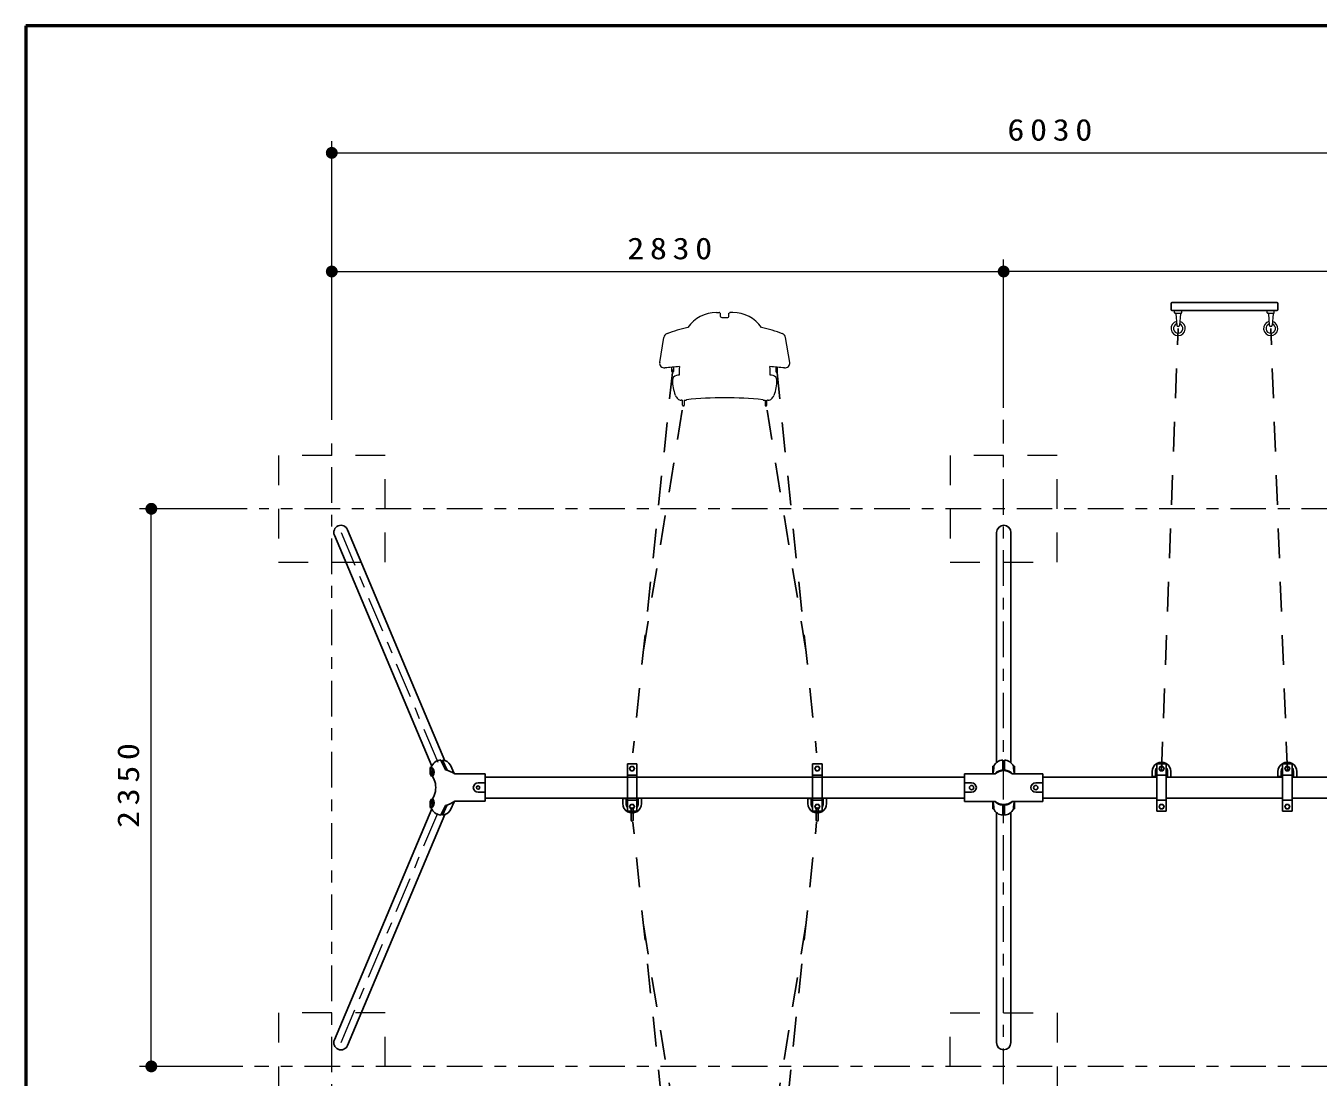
# Model space of a CAD drawing. Units: millimetres on the paper, scale 1:50. Extents: x -385 to 0, y -5 to 267.
# Drawn here: x -385 to -276.1, y 178.4 to 267 of the extents above; entities that cross this region are included whole.
import ezdxf

# ---------------------------------------------------------------- set-up
doc = ezdxf.new("R2010")
doc.units = ezdxf.units.MM
doc.linetypes.add('USER1', pattern=[4.5, 2.5, -2])
doc.linetypes.add('USER2', pattern=[6, 3, -1, 1, -1])
doc.layers.add('LY_1', color=7, linetype='Continuous', lineweight=13)
doc.layers.add('LY_2', color=7, linetype='Continuous', lineweight=13)
doc.styles.add('ＭＳ ゴシック', font='')
doc.styles.get('ＭＳ ゴシック').set_extended_font_data('MS Gothic')

# ---------------------------------------------------------------- blocks, each defined once
blk = doc.blocks.new('filled_dot')
at = {"color": 0, "linetype": 'Continuous', "lineweight": -2, "const_width": 1.25}
blk.add_lwpolyline([(-0.625, 0, 1), (0.625, 0, 1)], format="xyb", close=True, dxfattribs=at)

msp = doc.modelspace()

# ---------------------------------------------------------------- linework, layer by layer
at = {"layer": 'LY_1'}
for p, q in [((-359.23, 247.292), (-359.23, 257.292)), ((-359.23, 256.292), (-238.63, 256.292)), ((-359.23, 233.792), (-359.23, 247.292)), ((-302.63, 234.792), (-302.63, 247.292)), ((-359.23, 246.292), (-302.63, 246.292)), ((-238.63, 246.292), (-302.63, 246.292)), ((-326.822, 242.842), (-326.599, 242.842)), ((-326.539, 242.788), (-326.484, 242.788)), ((-326.484, 242.507), (-326.484, 242.788)), ((-325.776, 242.788), (-325.722, 242.788)), ((-325.776, 242.507), (-325.776, 242.788)), ((-325.438, 242.842), (-325.662, 242.842)), ((-288.231, 242.816), (-288.231, 242.968)), ((-288.207, 242.792), (-287.655, 242.792)), ((-287.631, 242.816), (-287.631, 242.968)), ((-280.431, 242.816), (-280.431, 242.968)), ((-280.407, 242.792), (-279.855, 242.792)), ((-279.831, 242.816), (-279.831, 242.968)), ((-326.384, 242.407), (-325.876, 242.407)), ((-288.125, 242.719), (-288.051, 241.763)), ((-287.737, 242.719), (-287.811, 241.763)), ((-280.325, 242.719), (-280.251, 241.763)), ((-279.937, 242.719), (-280.011, 241.763)), ((-331.605, 238.627), (-331.261, 240.735)), ((-320.655, 238.627), (-320.999, 240.735)), ((-330.58, 237.864), (-330.58, 238.221)), ((-330.44, 238.234), (-330.44, 237.864)), ((-321.82, 238.234), (-321.82, 237.864)), ((-321.68, 237.864), (-321.68, 238.221)), ((-329.67, 235.032), (-329.67, 235.445)), ((-329.53, 235.445), (-329.53, 235.032)), ((-329.36, 235.488), (-329.36, 235.464)), ((-322.9, 235.488), (-322.9, 235.464)), ((-322.73, 235.445), (-322.73, 235.032)), ((-322.59, 235.032), (-322.59, 235.445)), ((-366.356, 226.292), (-375.43, 226.292)), ((-374.43, 179.292), (-374.43, 226.292)), ((-366.73, 179.292), (-375.43, 179.292))]:
    msp.add_line(p, q, dxfattribs=at)
at = {"layer": 'LY_1', "lineweight": 25}
for p, q in [((-288.529, 243.092), (-288.529, 243.592)), ((-288.429, 243.692), (-279.631, 243.692)), ((-288.429, 242.992), (-279.731, 242.992)), ((-279.629, 242.992), (-279.731, 242.992)), ((-279.531, 243.092), (-279.531, 243.592)), ((-357.894, 224.527), (-349.696, 205.058)), ((-303.235, 204.897), (-303.235, 224.292)), ((-302.025, 204.897), (-302.025, 224.292)), ((-359.009, 224.058), (-350.811, 204.588)), ((-349.658, 204.295), (-350.029, 205.116)), ((-349.92, 204.875), (-349.92, 205.116)), ((-349.513, 204.256), (-349.901, 205.115)), ((-348.92, 203.983), (-349.235, 204.682)), ((-334.33, 200.792), (-334.33, 204.792)), ((-334.33, 204.792), (-333.53, 204.792)), ((-333.53, 200.792), (-333.53, 204.792)), ((-318.73, 200.792), (-318.73, 204.792)), ((-318.73, 204.792), (-317.93, 204.792)), ((-317.93, 200.792), (-317.93, 204.792)), ((-302.695, 204.311), (-302.695, 205.116)), ((-302.565, 204.311), (-302.565, 205.116)), ((-289.73, 204.792), (-289.73, 200.792)), ((-289.73, 204.792), (-288.93, 204.792)), ((-288.93, 204.792), (-288.93, 200.792)), ((-279.13, 204.792), (-279.13, 200.792)), ((-279.13, 204.792), (-278.33, 204.792)), ((-278.33, 204.792), (-278.33, 200.792)), ((-350.952, 204.476), (-350.855, 204.499)), ((-350.952, 204.476), (-350.817, 204.389)), ((-350.952, 204.476), (-350.952, 203.96)), ((-350.952, 203.96), (-350.817, 203.761)), ((-350.855, 204.499), (-350.712, 204.407)), ((-350.817, 203.761), (-350.725, 203.761)), ((-350.609, 203.451), (-350.75, 203.761)), ((-346.309, 203.95), (-348.869, 203.95)), ((-346.309, 201.635), (-346.309, 203.95)), ((-305.93, 203.683), (-346.309, 203.683)), ((-333.53, 203.842), (-334.33, 203.842)), ((-317.93, 203.842), (-318.73, 203.842)), ((-305.93, 203.957), (-303.335, 203.957)), ((-305.93, 201.627), (-305.93, 203.957)), ((-303.551, 204.584), (-303.551, 203.957)), ((-303.551, 204.584), (-303.458, 204.584)), ((-303.457, 204.428), (-303.51, 204.035)), ((-303.51, 204.035), (-303.51, 203.957)), ((-303.457, 204.586), (-303.457, 204.428)), ((-302.695, 204.311), (-302.695, 204.219)), ((-302.565, 204.311), (-302.565, 204.219)), ((-299.33, 203.957), (-301.926, 203.957)), ((-301.803, 204.586), (-301.803, 204.428)), ((-301.803, 204.428), (-301.75, 204.035)), ((-301.71, 204.584), (-301.802, 204.584)), ((-301.75, 204.035), (-301.75, 203.957)), ((-301.71, 204.584), (-301.71, 203.957)), ((-299.33, 201.627), (-299.33, 203.957)), ((-299.33, 203.683), (-289.73, 203.683)), ((-290.12, 203.802), (-290.12, 204.142)), ((-290.12, 203.683), (-290.12, 203.802)), ((-289.92, 203.722), (-290.04, 203.722)), ((-289.84, 203.802), (-289.84, 204.142)), ((-289.84, 203.802), (-289.84, 203.722)), ((-289.84, 203.683), (-289.84, 203.722)), ((-288.93, 203.842), (-289.73, 203.842)), ((-288.93, 203.683), (-279.13, 203.683)), ((-288.82, 203.683), (-288.82, 204.142)), ((-288.54, 203.683), (-288.54, 204.142)), ((-279.52, 203.802), (-279.52, 204.142)), ((-279.52, 203.683), (-279.52, 203.802)), ((-279.32, 203.722), (-279.44, 203.722)), ((-279.24, 203.802), (-279.24, 204.142)), ((-279.24, 203.802), (-279.24, 203.722)), ((-279.24, 203.683), (-279.24, 203.722)), ((-278.33, 203.842), (-279.13, 203.842)), ((-278.33, 203.683), (-267.13, 203.683)), ((-278.22, 203.683), (-278.22, 204.142)), ((-277.94, 203.683), (-277.94, 204.142)), ((-346.904, 203.192), (-346.309, 203.192)), ((-305.93, 203.192), (-305.33, 203.192)), ((-299.33, 203.192), (-299.93, 203.192)), ((-350.952, 201.624), (-350.817, 201.823)), ((-350.952, 201.109), (-350.952, 201.624)), ((-350.817, 201.823), (-350.725, 201.823)), ((-350.609, 202.134), (-350.75, 201.823)), ((-348.92, 201.602), (-349.235, 200.903)), ((-346.309, 201.635), (-348.869, 201.635)), ((-346.904, 202.392), (-346.309, 202.392)), ((-305.93, 201.901), (-346.309, 201.901)), ((-334.72, 201.901), (-334.72, 201.782)), ((-334.72, 201.782), (-334.72, 201.442)), ((-334.52, 201.862), (-334.64, 201.862)), ((-334.44, 201.901), (-334.44, 201.862)), ((-334.44, 201.782), (-334.44, 201.862)), ((-334.44, 201.782), (-334.44, 201.442)), ((-333.53, 201.742), (-334.33, 201.742)), ((-333.42, 201.901), (-333.42, 201.442)), ((-333.14, 201.901), (-333.14, 201.442)), ((-319.12, 201.901), (-319.12, 201.782)), ((-319.12, 201.782), (-319.12, 201.442)), ((-318.92, 201.862), (-319.04, 201.862)), ((-318.84, 201.901), (-318.84, 201.862)), ((-318.84, 201.782), (-318.84, 201.862)), ((-318.84, 201.782), (-318.84, 201.442)), ((-317.93, 201.742), (-318.73, 201.742)), ((-317.82, 201.901), (-317.82, 201.442)), ((-317.54, 201.901), (-317.54, 201.442)), ((-305.93, 202.392), (-305.33, 202.392)), ((-305.93, 201.627), (-303.335, 201.627)), ((-303.551, 201), (-303.551, 201.627)), ((-303.51, 201.55), (-303.51, 201.627)), ((-303.457, 201.157), (-303.51, 201.55)), ((-299.33, 201.627), (-301.926, 201.627)), ((-301.803, 201.157), (-301.75, 201.55)), ((-301.75, 201.55), (-301.75, 201.627)), ((-301.71, 201), (-301.71, 201.627)), ((-299.33, 202.392), (-299.93, 202.392)), ((-299.33, 201.901), (-289.73, 201.901)), ((-288.93, 201.742), (-289.73, 201.742)), ((-288.93, 201.901), (-279.13, 201.901)), ((-278.33, 201.742), (-279.13, 201.742)), ((-278.33, 201.901), (-267.13, 201.901)), ((-359.009, 181.527), (-350.811, 200.997)), ((-357.894, 181.058), (-349.696, 200.527)), ((-350.952, 201.109), (-350.817, 201.196)), ((-350.952, 201.109), (-350.855, 201.086)), ((-350.855, 201.086), (-350.712, 201.178)), ((-349.658, 201.29), (-350.029, 200.468)), ((-349.92, 200.71), (-349.92, 200.469)), ((-349.513, 201.329), (-349.901, 200.47)), ((-334.33, 200.792), (-333.53, 200.792)), ((-334.01, 201.012), (-334.01, 200.052)), ((-333.85, 201.012), (-333.85, 200.052)), ((-318.73, 200.792), (-317.93, 200.792)), ((-318.41, 201.012), (-318.41, 200.052)), ((-318.25, 201.012), (-318.25, 200.052)), ((-303.551, 201), (-303.458, 201)), ((-303.457, 200.999), (-303.457, 201.157)), ((-303.235, 200.688), (-303.235, 181.292)), ((-302.695, 201.274), (-302.695, 201.366)), ((-302.695, 201.274), (-302.695, 200.469)), ((-302.565, 201.274), (-302.565, 201.366)), ((-302.565, 201.274), (-302.565, 200.469)), ((-302.025, 200.688), (-302.025, 181.292)), ((-301.803, 200.999), (-301.803, 201.157)), ((-301.71, 201), (-301.802, 201)), ((-289.73, 200.792), (-288.93, 200.792)), ((-279.13, 200.792), (-278.33, 200.792))]:
    msp.add_line(p, q, dxfattribs=at)
at = {"layer": 'LY_1', "linetype": 'USER1', "lineweight": 25}
for p, q in [((-289.33, 204.142), (-287.929, 241.492)), ((-278.73, 204.142), (-280.131, 241.492)), ((-330.51, 238.034), (-333.872, 205.709)), ((-321.75, 238.034), (-318.389, 205.709)), ((-332.972, 214.362), (-329.6, 235.202)), ((-319.288, 214.362), (-322.66, 235.202)), ((-330.51, 167.551), (-333.872, 199.876)), ((-321.75, 167.551), (-318.389, 199.876)), ((-332.972, 191.223), (-329.6, 170.382)), ((-319.288, 191.223), (-322.66, 170.382))]:
    msp.add_line(p, q, dxfattribs=at)
at = {"layer": 'LY_1', "linetype": 'USER2'}
for p, q in [((-302.63, 171.792), (-302.63, 233.792)), ((-359.23, 172.792), (-359.23, 232.792)), ((-232.53, 226.292), (-365.356, 226.292)), ((-358.451, 224.292), (-350.254, 204.823)), ((-358.451, 181.292), (-350.254, 200.762)), ((-232.53, 179.292), (-365.73, 179.292))]:
    msp.add_line(p, q, dxfattribs=at)
at = {"layer": 'LY_1'}
for points in [[(-329.75, 235.448), (-329.712, 235.446), (-329.67, 235.445)], [(-329.53, 235.445), (-329.495, 235.446), (-329.462, 235.447), (-329.432, 235.449), (-329.407, 235.452), (-329.387, 235.455), (-329.372, 235.458), (-329.363, 235.461), (-329.36, 235.464)], [(-322.9, 235.464), (-322.897, 235.461), (-322.888, 235.458), (-322.873, 235.455), (-322.853, 235.452), (-322.828, 235.449), (-322.798, 235.447), (-322.766, 235.446), (-322.73, 235.445)], [(-322.59, 235.445), (-322.548, 235.446), (-322.51, 235.448)]]:
    msp.add_lwpolyline(points, dxfattribs=at)
at = {"layer": 'LY_1', "linetype": 'USER1'}
for points in [[(-354.73, 230.792), (-363.73, 230.792), (-363.73, 221.792), (-354.73, 221.792)], [(-307.13, 221.792), (-298.13, 221.792), (-298.13, 230.792), (-307.13, 230.792)], [(-354.73, 183.792), (-363.73, 183.792), (-363.73, 174.792), (-354.73, 174.792)], [(-307.13, 183.792), (-298.13, 183.792), (-298.13, 174.792), (-307.13, 174.792)]]:
    msp.add_lwpolyline(points, close=True, dxfattribs=at)
at = {"layer": 'LY_1', "lineweight": 25}
for points in [[(-333.826, 204.212), (-333.722, 204.392), (-333.826, 204.572), (-334.034, 204.572), (-334.138, 204.392), (-334.034, 204.212)], [(-318.226, 204.212), (-318.122, 204.392), (-318.226, 204.572), (-318.434, 204.572), (-318.538, 204.392), (-318.434, 204.212)], [(-289.226, 204.572), (-289.122, 204.392), (-289.226, 204.212), (-289.434, 204.212), (-289.538, 204.392), (-289.434, 204.572)], [(-278.626, 204.572), (-278.522, 204.392), (-278.626, 204.212), (-278.834, 204.212), (-278.938, 204.392), (-278.834, 204.572)], [(-333.826, 201.012), (-333.722, 201.192), (-333.826, 201.372), (-334.034, 201.372), (-334.138, 201.192), (-334.034, 201.012)], [(-318.226, 201.012), (-318.122, 201.192), (-318.226, 201.372), (-318.434, 201.372), (-318.538, 201.192), (-318.434, 201.012)], [(-289.226, 201.372), (-289.122, 201.192), (-289.226, 201.012), (-289.434, 201.012), (-289.538, 201.192), (-289.434, 201.372)], [(-278.626, 201.372), (-278.522, 201.192), (-278.626, 201.012), (-278.834, 201.012), (-278.938, 201.192), (-278.834, 201.372)]]:
    msp.add_lwpolyline(points, close=True, dxfattribs=at)
for centre, radius in [((-346.909, 202.792), 0.14), ((-305.33, 202.792), 0.18), ((-299.93, 202.792), 0.18)]:
    msp.add_circle(centre, radius, dxfattribs=at)
at = {"layer": 'LY_1'}
for centre, radius, start, end in [((-326.822, 239.927), 2.915, 90, 145.70423), ((-326.599, 242.782), 0.06, 0, 90), ((-325.662, 242.782), 0.06, 90, 180), ((-325.438, 239.927), 2.915, 34.29577, 90), ((-288.207, 242.968), 0.024, 90, 180), ((-288.207, 242.816), 0.024, 180, 270), ((-288.205, 242.712), 0.08, 4.46422, 90), ((-287.657, 242.712), 0.08, 90, 175.53578), ((-287.655, 242.968), 0.024, 0, 90), ((-287.655, 242.816), 0.024, 270, 0), ((-280.407, 242.968), 0.024, 90, 180), ((-280.407, 242.816), 0.024, 180, 270), ((-280.405, 242.712), 0.08, 4.46422, 90), ((-279.857, 242.712), 0.08, 90, 175.53578), ((-279.855, 242.968), 0.024, 0, 90), ((-279.855, 242.816), 0.024, 270, 0), ((-326.384, 242.507), 0.1, 180, 270), ((-325.876, 242.507), 0.1, 270, 0), ((-287.929, 241.492), 0.6, 103.88456, 76.11543), ((-287.929, 241.492), 0.4, 108.67646, 71.32354), ((-287.931, 241.772), 0.12, 184.46422, 355.53578), ((-280.131, 241.492), 0.6, 103.88456, 76.11543), ((-280.131, 241.492), 0.4, 108.67646, 71.32354), ((-280.131, 241.772), 0.12, 184.46422, 355.53578), ((-330.866, 240.671), 0.4, 107.00944, 170.74129), ((-326.13, 227.801), 14.113, 102.68868, 110.2053), ((-326.13, 227.801), 14.113, 69.7947, 77.31132), ((-321.394, 240.671), 0.4, 9.25871, 72.99056), ((-331.21, 238.562), 0.4, 170.74129, 275.85981), ((-321.05, 238.562), 0.4, 264.14019, 9.25871), ((-326.13, 189.065), 49.358, 94.43578, 95.85981), ((-330.51, 237.864), 0.07, 180, 0), ((-330.13, 237.128), 0.4, 100.32877, 180), ((-326.13, 215.18), 22.709, 99.73507, 100.32877), ((-318.751, 237.563), 11.219, 176.36288, 180), ((-333.509, 237.563), 11.219, 0, 3.63712), ((-326.13, 189.065), 49.358, 84.14019, 85.56422), ((-326.13, 215.18), 22.709, 79.67123, 80.26493), ((-322.13, 237.128), 0.4, 0, 79.67123), ((-321.75, 237.864), 0.07, 180, 0), ((-327.05, 237.128), 3.48, 180, 201.07159), ((-325.21, 237.128), 3.48, 338.92841, 0), ((-328.828, 236.653), 1.664, 209.39973, 220.93759), ((-329.822, 235.791), 0.348, 220.93759, 276.2015), ((-326.13, 201.814), 33.829, 96.14334, 96.2015), ((-326.13, 201.814), 33.829, 84.52099, 95.47901), ((-326.13, 201.814), 33.829, 83.7985, 83.85666), ((-322.438, 235.791), 0.348, 263.7985, 319.06241), ((-323.432, 236.653), 1.664, 319.06241, 330.60027), ((-329.6, 235.032), 0.07, 180, 0), ((-322.66, 235.032), 0.07, 180, 0)]:
    msp.add_arc(centre, radius, start, end, dxfattribs=at)
at = {"layer": 'LY_1', "lineweight": 25}
for centre, radius, start, end in [((-288.429, 243.592), 0.1, 90, 180), ((-288.429, 243.092), 0.1, 180, 270), ((-279.631, 243.592), 0.1, 0, 90), ((-279.631, 243.092), 0.1, 270, 0), ((-358.451, 224.292), 0.605, 22.83318, 202.83318), ((-302.617, 224.292), 0.605, 0, 180), ((-349.981, 204.191), 0.927, 92.97018, 160.57756), ((-349.953, 204.307), 0.81, 27.57751, 86.33225), ((-302.657, 204.248), 0.869, 92.53507, 157.21372), ((-302.604, 204.248), 0.869, 22.78628, 87.46493), ((-289.33, 204.142), 0.79, 0, 180.00002), ((-278.73, 204.142), 0.79, 0, 180.00002), ((-350.178, 204.065), 0.715, 174.43377, 180.09964), ((-350.178, 204.062), 0.715, 179.90036, 185.56623), ((-350.668, 204.12), 0.223, 161.27481, 176.39137), ((-350.668, 204.007), 0.223, 183.60863, 198.72519), ((-350.851, 204.182), 0.0288, 137.87618, 161.17242), ((-350.851, 203.945), 0.0288, 198.82758, 222.12382), ((-350.869, 204.198), 0.0053, 39.07567, 140.50337), ((-350.869, 203.929), 0.0053, 219.49663, 320.92433), ((-350.886, 204.182), 0.0288, 18.82758, 42.12382), ((-350.886, 203.945), 0.0288, 317.87618, 341.17242), ((-351.069, 204.12), 0.223, 3.60863, 18.72519), ((-351.069, 204.007), 0.223, 341.27481, 356.39137), ((-351.559, 204.065), 0.715, 359.90036, 5.56623), ((-351.559, 204.062), 0.715, 354.43377, 0.09964), ((-351.254, 204.075), 0.538, 324.29897, 35.70103), ((-351.149, 204.093), 0.538, 321.93275, 35.70103), ((-350.21, 201.96), 2.4, 56.01664, 76.69799), ((-302.63, 203.226), 1.05, 93.5509, 135.85842), ((-302.63, 203.147), 1.074, 49.00062, 130.99938), ((-302.63, 203.226), 1.05, 44.14158, 86.4491), ((-290.04, 203.802), 0.08, 180, 270), ((-289.92, 203.802), 0.08, 270, 0), ((-289.33, 204.142), 0.51, 141.65846, 180), ((-289.33, 204.142), 0.51, 0, 38.34154), ((-279.44, 203.802), 0.08, 180, 270), ((-279.32, 203.802), 0.08, 270, 0), ((-278.73, 204.142), 0.51, 141.65846, 180), ((-278.73, 204.142), 0.51, 0, 38.34154), ((-352.068, 202.792), 1.6, 335.69522, 24.30478), ((-346.904, 202.792), 0.4, 90, 270), ((-305.33, 202.792), 0.4, 270, 90), ((-299.93, 202.792), 0.4, 90, 270), ((-350.178, 201.522), 0.715, 174.43377, 180.09964), ((-350.178, 201.52), 0.715, 179.90036, 185.56623), ((-350.668, 201.578), 0.223, 161.27481, 176.39137), ((-350.668, 201.464), 0.223, 183.60863, 198.72519), ((-350.851, 201.64), 0.0288, 137.87618, 161.17242), ((-350.869, 201.656), 0.0053, 39.07567, 140.50337), ((-350.886, 201.64), 0.0288, 18.82758, 42.12382), ((-351.069, 201.578), 0.223, 3.60863, 18.72519), ((-351.069, 201.464), 0.223, 341.27481, 356.39137), ((-351.559, 201.522), 0.715, 359.90036, 5.56623), ((-351.559, 201.52), 0.715, 354.43377, 0.09964), ((-351.254, 201.51), 0.538, 324.29897, 35.70103), ((-351.149, 201.492), 0.538, 324.29897, 38.06725), ((-350.21, 203.625), 2.4, 283.30201, 303.98336), ((-334.64, 201.782), 0.08, 90, 180), ((-333.93, 201.442), 0.79, 179.99998, 0), ((-334.52, 201.782), 0.08, 0, 90), ((-333.93, 201.442), 0.51, 180, 218.34154), ((-333.93, 201.442), 0.51, 321.65846, 0), ((-319.04, 201.782), 0.08, 90, 180), ((-318.33, 201.442), 0.79, 179.99998, 0), ((-318.92, 201.782), 0.08, 0, 90), ((-318.33, 201.442), 0.51, 180, 218.34154), ((-318.33, 201.442), 0.51, 321.65846, 0), ((-302.63, 202.358), 1.05, 224.14158, 266.4491), ((-302.63, 202.438), 1.074, 229.00062, 310.99938), ((-302.63, 202.358), 1.05, 273.5509, 315.85842), ((-350.851, 201.402), 0.0288, 198.82758, 222.12382), ((-350.869, 201.386), 0.0053, 219.49663, 320.92433), ((-350.886, 201.402), 0.0288, 317.87618, 341.17242), ((-349.981, 201.394), 0.927, 199.42244, 267.02982), ((-349.953, 201.278), 0.81, 273.66775, 332.42249), ((-333.93, 201.012), 0.08, 0, 180), ((-318.33, 201.012), 0.08, 0, 180), ((-302.657, 201.337), 0.869, 202.78628, 267.46494), ((-302.604, 201.337), 0.869, 272.53506, 337.21372), ((-333.93, 200.052), 0.08, 180, 0), ((-318.33, 200.052), 0.08, 180, 0), ((-358.451, 181.292), 0.605, 157.16682, 337.16682), ((-302.63, 181.292), 0.605, 180, 0)]:
    msp.add_arc(centre, radius, start, end, dxfattribs=at)
at = {"layer": 'LY_2', "lineweight": 50}
for p, q in [((0, 267), (-385, 267)), ((-385, 267), (-385, 0))]:
    msp.add_line(p, q, dxfattribs=at)

# ---------------------------------------------------------------- block references
at = {"layer": 'LY_1', "xscale": 0.4, "yscale": 0.4}
for p in [(-359.23, 256.292), (-359.23, 246.292), (-302.63, 246.292)]:
    msp.add_blockref('filled_dot', p, dxfattribs=at)
for p, rotation in [((-302.63, 246.292), 180), ((-374.43, 226.292), 270), ((-374.43, 179.292), 90)]:
    msp.add_blockref('filled_dot', p, dxfattribs=dict(at, rotation=rotation))

# ---------------------------------------------------------------- texts
at = {"layer": 'LY_1', "char_height": 1.833, "attachment_point": 8, "style": 'ＭＳ ゴシック'}
for s, insert in [('\\T1.33;\\W1.15;6030', (-298.502, 257.292)), ('\\T1.33;\\W1.15;2830', (-330.521, 247.292))]:
    msp.add_mtext(s, dxfattribs=dict(at, insert=insert))
at = {"layer": 'LY_1', "insert": (-375.43, 203.202), "char_height": 1.833, "attachment_point": 8, "rotation": 90, "style": 'ＭＳ ゴシック'}
msp.add_mtext('\\T1.33;\\W1.15;2350', dxfattribs=at)

doc.saveas('drawing.dxf')
